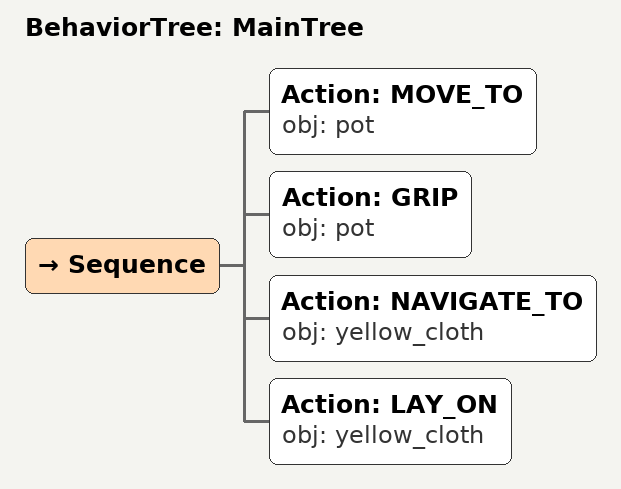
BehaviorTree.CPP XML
<root main_tree_to_execute="MainTree">
  <BehaviorTree ID="MainTree">
    <Sequence>
      <!-- Move to pot -->
      <Action ID="MOVE_TO" obj="pot" />
      <!-- Grip pot -->
      <Action ID="GRIP" obj="pot" />
      <!-- Navigate to yellow_cloth -->
      <Action ID="NAVIGATE_TO" obj="yellow_cloth" />
      <!-- Lay on yellow_cloth -->
      <Action ID="LAY_ON" obj="yellow_cloth" />
    </Sequence>
  </BehaviorTree>
</root>
